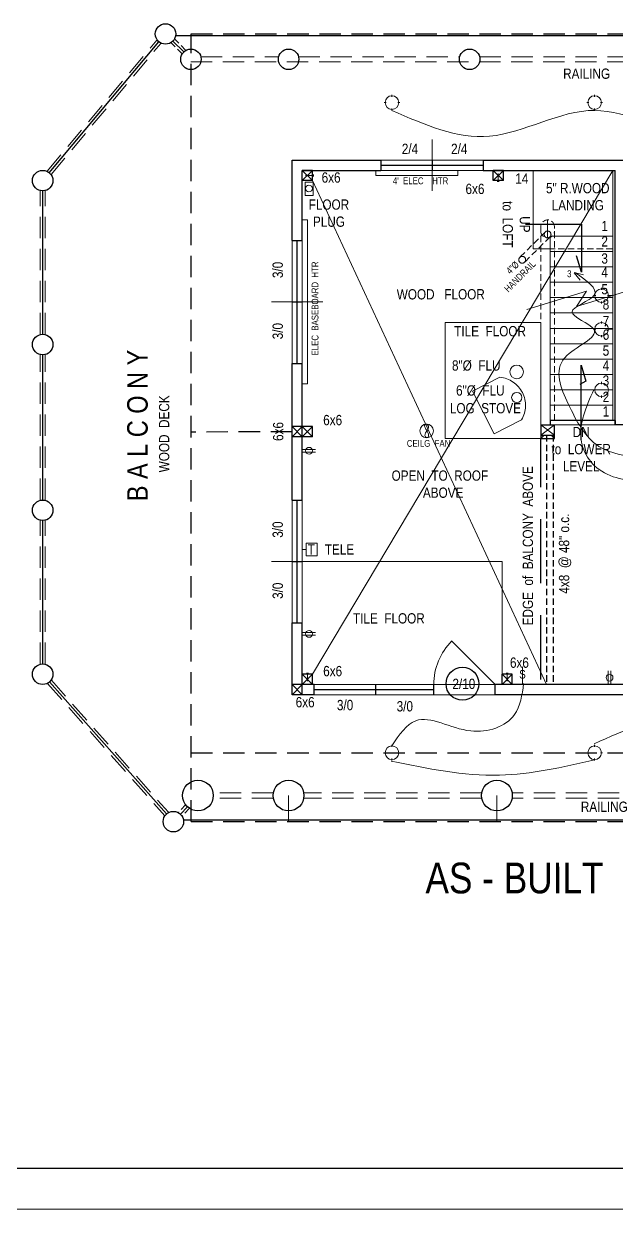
# Model space of a CAD drawing. Header units: inches. Extents: x 3832 to 5979, y 959 to 2015.
# Drawn here: x 4403 to 4750, y 959 to 1653 of the extents above; entities that cross this region are included whole.
import ezdxf

# ---------------------------------------------------------------- set-up
doc = ezdxf.new("R2010")
doc.units = ezdxf.units.IN
doc.header["$MEASUREMENT"] = 0
doc.linetypes.add('DASHDOT2', pattern=[0.5, 0.25, -0.125, 0, -0.125])
doc.linetypes.add('HIDDEN', pattern=[0.375, 0.25, -0.125])
for name, color, linetype, lineweight in [('ELEC', 6, 'Continuous', 30), ('ELEC SYMBOLS', 7, 'Continuous', 20), ('FLOOR BEAMS', 18, 'Continuous', 30), ('FLOORING', 7, 'Continuous', 20), ('HVAC', 1, 'Continuous', 20), ('ROOF', 7, 'HIDDEN', 30), ('ROOF FRAMING', 7, 'Continuous', 20), ('STAIRS', 7, 'Continuous', 20), ('WALL FRAMING', 7, 'Continuous', 30), ('WALLS', 7, 'Continuous', 30), ('WINDOWS', 5, 'Continuous', 30)]:
    doc.layers.add(name, color=color, linetype=linetype, lineweight=lineweight)
for name, color, linetype in [('TEXT', 7, 'Continuous'), ('TEXT80', 7, 'Continuous'), ('TITLE BLOCK', 7, 'Continuous')]:
    doc.layers.add(name, color=color, linetype=linetype)
doc.styles.add('ARCHENT', font='technical.ttf', dxfattribs={"height": 6})

msp = doc.modelspace()

# ---------------------------------------------------------------- linework, layer by layer
at = {"layer": 'ELEC', "lineweight": 20, "ltscale": 15}
for p, q in [((4567.64, 1560.32), (4567.64, 1552.52)), ((4572.36, 1560.32), (4572.36, 1552.52)), ((4573.79, 1403.73), (4566, 1403.73)), ((4573.79, 1402.23), (4566, 1402.23)), ((4573.79, 1296.53), (4566, 1296.53)), ((4573.79, 1295.03), (4566, 1295.03)), ((4745.18, 1266.37), (4745.18, 1274.16)), ((4746.68, 1266.37), (4746.68, 1274.16))]:
    msp.add_line(p, q, dxfattribs=at)
for centre in [(4569.94, 1556.52), (4570, 1402.98), (4570, 1295.78), (4745.93, 1270.16)]:
    msp.add_circle(centre, 2, dxfattribs=at)
at = {"layer": 'ELEC SYMBOLS', "color": 6, "linetype": 'Continuous', "lineweight": 20, "ltscale": 150}
for p, q in [((4618.54, 1611.43), (4618.54, 1610.24)), ((4737.21, 1611.43), (4737.21, 1610.24)), ((4613.95, 1606.84), (4615.14, 1606.84)), ((4618.54, 1603.43), (4618.54, 1602.24)), ((4621.95, 1606.84), (4623.14, 1606.84)), ((4732.61, 1606.84), (4733.8, 1606.84)), ((4737.21, 1603.43), (4737.21, 1602.24)), ((4740.61, 1606.84), (4741.8, 1606.84)), ((4725.2, 1507.28), (4730.75, 1505.97)), ((4725.2, 1507.23), (4728.83, 1502.83)), ((4694.92, 1276.53), (4694.92, 1266.32)), ((4618.54, 1229.58), (4618.54, 1230.77)), ((4737.21, 1229.58), (4737.21, 1230.77)), ((4613.95, 1226.17), (4615.14, 1226.17)), ((4618.54, 1221.58), (4618.54, 1222.77)), ((4621.95, 1226.17), (4623.14, 1226.17)), ((4732.61, 1226.17), (4733.8, 1226.17)), ((4737.21, 1221.58), (4737.21, 1222.77)), ((4740.61, 1226.17), (4741.8, 1226.17))]:
    msp.add_line(p, q, dxfattribs=at)
at = {"layer": 'ELEC SYMBOLS', "color": 6, "linetype": 'Continuous', "lineweight": 9, "ltscale": 150}
for p, q in [((4567.64, 1560.32), (4572.36, 1560.32)), ((4567.64, 1552.52), (4572.36, 1552.52)), ((4737.89, 1493.8), (4736.69, 1493.8)), ((4741.29, 1497.21), (4741.29, 1498.4)), ((4747.77, 1493.8), (4744.69, 1493.8)), ((4741.29, 1489.21), (4741.29, 1490.4)), ((4741.29, 1477.5), (4741.29, 1478.7)), ((4737.89, 1474.1), (4736.69, 1474.1)), ((4747.77, 1474.1), (4744.69, 1474.1)), ((4741.29, 1469.5), (4741.29, 1470.7)), ((4737.89, 1438.66), (4736.69, 1438.66)), ((4741.29, 1442.06), (4741.29, 1443.26)), ((4747.77, 1438.66), (4744.69, 1438.66)), ((4741.29, 1434.06), (4741.29, 1435.26))]:
    msp.add_line(p, q, dxfattribs=at)
at = {"layer": 'ELEC SYMBOLS', "color": 6, "lineweight": 20, "ltscale": 15}
for centre in [(4618.54, 1606.84), (4737.21, 1606.84), (4741.29, 1493.8), (4741.29, 1474.1), (4741.29, 1438.66), (4638.84, 1414.63), (4618.54, 1226.17), (4737.21, 1226.17)]:
    msp.add_circle(centre, 4, dxfattribs=at)
at = {"layer": 'ELEC SYMBOLS', "color": 6, "lineweight": 9, "ltscale": 25}
for points in [[(4974.53, 1611.43), (4912.93, 1593.63), (4855.87, 1602.24), (4795.8, 1589.64), (4737.21, 1602.24), (4675.67, 1587.15), (4618.54, 1602.24)], [(4736.69, 1438.66), (4729.24, 1409.43), (4744.58, 1389.21), (4769.03, 1390.65), (4770.26, 1398.67)], [(4695.65, 1266.68), (4690.28, 1248.5), (4664.63, 1238.96), (4632.42, 1244.92), (4618.4, 1230.32)], [(4736.86, 1231.41), (4790.41, 1248.24), (4854.83, 1231.78)], [(4618.15, 1221.3), (4681.44, 1213.07), (4737.24, 1222.05)]]:
    msp.add_spline(points, degree=3, dxfattribs=at)
at = {"layer": 'ELEC SYMBOLS', "color": 6, "linetype": 'Continuous', "lineweight": 20, "ltscale": 150}
for points in [[(4765.18, 1398.45), (4739.71, 1405.58), (4721.75, 1430.51), (4719.75, 1457.43), (4736.69, 1474.1), (4723.99, 1484.39), (4736.96, 1494.11), (4725.96, 1507.11)], [(4638.75, 1418.63), (4638, 1418.4), (4639.97, 1411.62), (4639.49, 1410.67), (4638.2, 1411.21), (4639.9, 1417.38), (4639.08, 1418.4), (4638.75, 1418.63)]]:
    msp.add_spline(points, degree=3, dxfattribs=at)
at = {"layer": 'FLOOR BEAMS', "linetype": 'HIDDEN', "lineweight": 30, "ltscale": 15}
for p, q in [((4709.02, 1412.16), (4709.02, 1266.16)), ((4713.02, 1412.16), (4713.02, 1266.16))]:
    msp.add_line(p, q, dxfattribs=at)
at = {"layer": 'FLOORING', "color": 7, "linetype": 'HIDDEN', "lineweight": 30, "ltscale": 150}
msp.add_line((4705.67, 1269.16), (4705.67, 1410.16), dxfattribs=at)
at = {"layer": 'FLOORING', "color": 7, "linetype": 'Continuous', "lineweight": 9, "ltscale": 150}
for p in [(4566.02, 1338.16), (4683.02, 1269.16)]:
    msp.add_line(p, (4683.02, 1338.16), dxfattribs=at)
at = {"layer": 'HVAC', "lineweight": 20, "ltscale": 15}
for p, q in [((4609.02, 1567.16), (4609.02, 1564.16)), ((4609.03, 1564.17), (4657.02, 1564.16)), ((4657.02, 1567.16), (4657.02, 1564.16)), ((4566.02, 1538.12), (4569.02, 1538.12)), ((4569.02, 1538.16), (4569.02, 1442.15)), ((4665.71, 1437.9), (4681.76, 1446.05)), ((4566.02, 1442.15), (4569.02, 1442.15)), ((4665.71, 1437.9), (4678.38, 1412.93)), ((4678.38, 1412.93), (4694.43, 1421.08))]:
    msp.add_line(p, q, dxfattribs=at)
for centre, radius in [((4691.57, 1449.15), 4), ((4691.62, 1434.16), 3)]:
    msp.add_circle(centre, radius, dxfattribs=at)
at = {"layer": 'ROOF', "linetype": 'HIDDEN', "ltscale": 50}
for p, q in [((4501.02, 1647.16), (5064.02, 1647.16)), ((4501.02, 1185.85), (4501.02, 1647.16)), ((4501.02, 1226.16), (5064.02, 1226.16)), ((4501.02, 1185.85), (5064.02, 1185.85))]:
    msp.add_line(p, q, dxfattribs=at)
at = {"layer": 'ROOF', "linetype": 'HIDDEN', "lineweight": 20, "ltscale": 50}
for p, q in [((4506.63, 1633.66), (4552.21, 1633.66)), ((4563.83, 1633.66), (4658.21, 1633.66)), ((4669.83, 1633.66), (4780.21, 1633.66)), ((4500.82, 1630.66), (5012.21, 1630.66))]:
    msp.add_line(p, q, dxfattribs=at)
at = {"layer": 'ROOF', "ltscale": 50}
msp.add_line((4560.02, 1414.1), (4501.02, 1413.91), dxfattribs=at)
at = {"layer": 'ROOF FRAMING', "color": 1, "linetype": 'DASHDOT2', "lineweight": 9, "ltscale": 150}
msp.add_line((4709.67, 1527.64), (4709.67, 1538.16), dxfattribs=at)
at = {"layer": 'STAIRS', "color": 1, "linetype": 'Continuous', "lineweight": 9, "ltscale": 150}
for p, q in [((4572.02, 1272.16), (4747.77, 1567.16)), ((4572.02, 1561.16), (4709.02, 1266.16))]:
    msp.add_line(p, q, dxfattribs=at)
at = {"layer": 'STAIRS', "linetype": 'Continuous', "lineweight": 20, "ltscale": 15}
for p, q in [((4701.27, 1567.16), (4701.27, 1521.16)), ((4747.77, 1420.66), (4747.77, 1567.16)), ((4711.27, 1420.66), (4711.27, 1528.66)), ((4711.27, 1521.16), (4701.27, 1521.16))]:
    msp.add_line(p, q, dxfattribs=at)
at = {"layer": 'STAIRS', "linetype": 'HIDDEN', "lineweight": 20, "ltscale": 15}
for p, q in [((4705.67, 1418.16), (4705.67, 1534.16)), ((4713.67, 1420.66), (4713.67, 1534.16)), ((4747.77, 1521.16), (4711.27, 1521.16))]:
    msp.add_line(p, q, dxfattribs=at)
at = {"layer": 'STAIRS', "color": 7, "linetype": 'HIDDEN', "lineweight": 9, "ltscale": 15}
for p, q in [((4708.25, 1531.05), (4693.4, 1516.2)), ((4711.08, 1528.22), (4696.23, 1513.37))]:
    msp.add_line(p, q, dxfattribs=at)
at = {"layer": 'STAIRS', "lineweight": 20, "ltscale": 15}
for p, q in [((4747.77, 1528.66), (4711.27, 1528.66)), ((4747.77, 1519.66), (4711.27, 1519.66)), ((4747.77, 1510.66), (4711.27, 1510.66)), ((4747.77, 1501.66), (4711.27, 1501.66)), ((4697.56, 1485.73), (4732.5, 1496.52)), ((4747.77, 1492.66), (4711.27, 1492.66)), ((4726.55, 1487.39), (4758.63, 1497.29)), ((4732.5, 1496.52), (4726.55, 1487.39)), ((4747.77, 1483.66), (4711.27, 1483.66)), ((4705.67, 1478.16), (4649.67, 1478.16)), ((4649.67, 1478.16), (4649.67, 1410.16)), ((4705.67, 1410.16), (4705.67, 1478.16)), ((4747.77, 1474.66), (4711.27, 1474.66)), ((4747.77, 1465.66), (4711.27, 1465.66)), ((4747.77, 1456.66), (4711.27, 1456.66)), ((4747.77, 1447.66), (4711.27, 1447.66)), ((4747.77, 1438.66), (4711.27, 1438.66)), ((4747.77, 1429.66), (4711.27, 1429.66)), ((4749.27, 1418.16), (4711.27, 1418.17)), ((4649.67, 1410.16), (4705.67, 1410.16))]:
    msp.add_line(p, q, dxfattribs=at)
at = {"layer": 'STAIRS', "linetype": 'Continuous', "lineweight": 30, "ltscale": 15}
for p, q in [((4711.27, 1420.66), (4711.27, 1418.16)), ((4749.27, 1420.66), (4749.27, 1418.16))]:
    msp.add_line(p, q, dxfattribs=at)
at = {"layer": 'STAIRS', "linetype": 'DASHDOT2', "lineweight": 9, "ltscale": 150}
for centre in [(4709.67, 1529.64), (4694.82, 1514.79)]:
    msp.add_circle(centre, 2, dxfattribs=at)
at = {"layer": 'STAIRS', "color": 7, "linetype": 'HIDDEN', "lineweight": 9, "ltscale": 15}
for centre, start, end in [((4709.67, 1534.16), 0, 180), ((4709.67, 1531.64), 180, 0)]:
    msp.add_arc(centre, 4, start, end, dxfattribs=at)
at = {"layer": 'STAIRS', "color": 1, "linetype": 'DASHDOT2', "lineweight": 9, "ltscale": 150}
msp.add_arc((4680.07, 1429.49), 16.64, 329.63914, 84.16868, dxfattribs=at)
at = {"layer": 'TEXT', "linetype": 'Continuous', "ltscale": 15}
for p, q in [((4696.78, 1535.6), (4729.52, 1535.6)), ((4729.52, 1535.6), (4729.52, 1507.58)), ((4729.52, 1507.58), (4726.66, 1517.05)), ((4729.24, 1409.43), (4729.24, 1453.14)), ((4729.24, 1453.14), (4732.1, 1443.67))]:
    msp.add_line(p, q, dxfattribs=at)
at = {"layer": 'TEXT', "ltscale": 15}
msp.add_line((4732.1, 1443.67), (4728.45, 1441.73), dxfattribs=at)
at = {"layer": 'TEXT', "linetype": 'Continuous', "ltscale": 15}
msp.add_circle((4659.83, 1266.59), 9.63, dxfattribs=at)
at = {"layer": 'TITLE BLOCK', "color": 7, "linetype": 'Continuous', "lineweight": 30, "ltscale": 0.5}
msp.add_line((4104.8, 982.91), (5664.77, 982.91), dxfattribs=at)
at = {"layer": 'TITLE BLOCK', "color": 7, "linetype": 'Continuous', "lineweight": 0, "ltscale": 0.5}
msp.add_line((4056.8, 958.91), (5688.77, 958.91), dxfattribs=at)
at = {"layer": 'WALL FRAMING', "linetype": 'Continuous', "ltscale": 50}
for p, q in [((4491.97, 1646.16), (5034.02, 1646.16)), ((4417.87, 1565.76), (4482.07, 1642.45)), ((4414.02, 1471.16), (4414.02, 1555.16)), ((4414.02, 1374.16), (4414.02, 1459.16)), ((4414.02, 1278.16), (4414.02, 1362.16)), ((4418, 1267.67), (4486.57, 1190.34)), ((4496.47, 1186.85), (5034.02, 1186.85))]:
    msp.add_line(p, q, dxfattribs=at)
at = {"layer": 'WALL FRAMING', "linetype": 'HIDDEN', "lineweight": 20, "ltscale": 50}
for p, q in [((4416.72, 1566.72), (4480.92, 1643.41)), ((4419.02, 1564.79), (4483.22, 1641.48)), ((4412.52, 1471.16), (4412.52, 1555.16)), ((4415.52, 1471.16), (4415.52, 1555.16)), ((4412.52, 1374.16), (4412.52, 1459.16)), ((4415.52, 1374.16), (4415.52, 1459.16)), ((4412.52, 1278.16), (4412.52, 1362.16)), ((4415.52, 1278.16), (4415.52, 1362.16)), ((4416.88, 1266.67), (4485.45, 1189.35)), ((4419.12, 1268.66), (4487.69, 1191.34)), ((4549.02, 1202.66), (4513.93, 1202.66)), ((4671.02, 1202.66), (4567.02, 1202.66)), ((4789.02, 1202.66), (4689.02, 1202.66)), ((4549.02, 1199.66), (4513.93, 1199.66)), ((4671.02, 1199.66), (4567.02, 1199.66)), ((4789.02, 1199.66), (4689.02, 1199.66))]:
    msp.add_line(p, q, dxfattribs=at)
at = {"layer": 'WALL FRAMING', "linetype": 'HIDDEN', "lineweight": 9, "ltscale": 15}
for p, q in [((4495.62, 1635.44), (4489.25, 1641.8)), ((4497.74, 1637.56), (4491.37, 1643.92))]:
    msp.add_line(p, q, dxfattribs=at)
at = {"layer": 'WALL FRAMING', "linetype": 'HIDDEN', "ltscale": 50}
msp.add_line((4496.68, 1636.5), (4490.31, 1642.86), dxfattribs=at)
at = {"layer": 'WALL FRAMING', "ltscale": 15}
for p, q in [((4560.02, 1573.16), (4612.02, 1573.16)), ((4560.02, 1526.16), (4560.02, 1573.16)), ((4612.02, 1573.16), (4612.02, 1567.16)), ((4642.02, 1573.16), (4642.02, 1567.16)), ((4672.02, 1573.16), (4672.02, 1567.16)), ((4672.02, 1573.16), (4812.28, 1573.15)), ((4566.02, 1567.16), (4612.02, 1567.16)), ((4566.02, 1526.16), (4566.02, 1567.16)), ((4566.02, 1561.16), (4566.02, 1567.16)), ((4572.02, 1567.16), (4566.02, 1567.16)), ((4572.02, 1561.16), (4572.02, 1567.16)), ((4672.02, 1567.16), (4749.27, 1567.16)), ((4677.77, 1561.16), (4677.77, 1567.16)), ((4683.77, 1567.16), (4677.77, 1567.16)), ((4683.77, 1561.16), (4683.77, 1567.16)), ((4572.02, 1561.16), (4566.02, 1561.16)), ((4683.77, 1561.16), (4677.77, 1561.16)), ((4560.02, 1526.16), (4566.02, 1526.16)), ((4560.02, 1490.16), (4566.02, 1490.16)), ((4560.02, 1454.16), (4566.02, 1454.16)), ((4560.02, 1374.16), (4560.02, 1454.16)), ((4566.02, 1417.1), (4566.02, 1454.16)), ((4501.02, 1411.1), (4501.02, 1417.1)), ((4560.02, 1411.1), (4560.02, 1417.1)), ((4566.02, 1417.1), (4560.02, 1417.1)), ((4566.02, 1374.16), (4566.02, 1417.1)), ((4572.02, 1417.1), (4566.02, 1417.1)), ((4566.02, 1411.1), (4566.02, 1417.1)), ((4566.02, 1411.1), (4566.02, 1417.1)), ((4566.02, 1411.1), (4566.02, 1417.1)), ((4572.02, 1411.1), (4572.02, 1417.1)), ((4705.67, 1418.16), (4705.67, 1412.16)), ((4705.67, 1418.16), (4713.67, 1418.16)), ((4749.27, 1420.66), (4711.27, 1420.66)), ((4806.02, 1418.16), (4749.27, 1418.16)), ((4566.02, 1411.1), (4560.02, 1411.1)), ((4572.02, 1411.1), (4566.02, 1411.1)), ((4705.67, 1412.16), (4713.67, 1412.16)), ((4705.67, 1412.16), (4705.67, 1410.16)), ((4705.67, 1410.16), (4713.67, 1410.16)), ((4560.02, 1374.16), (4566.02, 1374.16)), ((4560.02, 1338.16), (4566.02, 1338.16)), ((4560.02, 1302.16), (4566.02, 1302.16)), ((4560.02, 1260.16), (4560.02, 1302.16)), ((4566.02, 1266.16), (4566.02, 1302.16)), ((4566.02, 1266.16), (4566.02, 1272.16)), ((4572.02, 1272.16), (4566.02, 1272.16)), ((4572.02, 1266.16), (4572.02, 1272.16)), ((4683.02, 1266.16), (4683.02, 1272.16)), ((4689.02, 1272.16), (4683.02, 1272.16)), ((4689.02, 1266.16), (4689.02, 1272.16)), ((4560.02, 1260.16), (4560.02, 1266.16)), ((4566.02, 1266.16), (4560.02, 1266.16)), ((4573.02, 1266.16), (4566.02, 1266.16)), ((4572.02, 1266.16), (4566.02, 1266.16)), ((4566.02, 1260.16), (4566.02, 1266.16)), ((4573.02, 1260.16), (4573.02, 1266.16)), ((4609.02, 1260.16), (4609.02, 1266.16)), ((4643.02, 1260.16), (4643.02, 1266.16)), ((4679.02, 1260.16), (4679.02, 1266.16)), ((4810.02, 1266.16), (4679.02, 1266.16)), ((4689.02, 1266.16), (4683.02, 1266.16)), ((4573.02, 1260.16), (4560.02, 1260.16)), ((4567.02, 1260.16), (4560.02, 1260.16)), ((4566.02, 1260.16), (4560.02, 1260.16)), ((4810.02, 1260.16), (4679.02, 1260.16))]:
    msp.add_line(p, q, dxfattribs=at)
at = {"layer": 'WALL FRAMING', "lineweight": 9, "ltscale": 15}
for p, q in [((4612.02, 1573.16), (4672.02, 1573.16)), ((4612.02, 1567.16), (4672.02, 1567.16)), ((4679.02, 1266.16), (4573.02, 1266.16)), ((4679.02, 1260.16), (4573.02, 1260.16))]:
    msp.add_line(p, q, dxfattribs=at)
at = {"layer": 'WALL FRAMING', "color": 7, "linetype": 'Continuous', "lineweight": 9, "ltscale": 150}
for p, q in [((4567.91, 1564.18), (4572.6, 1564.18)), ((4572.6, 1564.77), (4572.6, 1564.18)), ((4572.6, 1564.18), (4572.6, 1563.59)), ((4680.77, 1565.27), (4680.77, 1560.57)), ((4680.77, 1560.57), (4680.18, 1560.57)), ((4681.36, 1560.57), (4680.77, 1560.57)), ((4574.71, 1348.84), (4568.39, 1348.8)), ((4568.39, 1348.8), (4568.39, 1341.57)), ((4574.71, 1341.57), (4574.71, 1348.84)), ((4568.39, 1345.19), (4566.37, 1345.12)), ((4568.39, 1341.57), (4574.71, 1341.57)), ((4568.43, 1272.74), (4569.02, 1272.74)), ((4569.02, 1268.05), (4569.02, 1272.74)), ((4569.02, 1272.74), (4569.61, 1272.74)), ((4685.43, 1272.74), (4686.02, 1272.74)), ((4686.02, 1268.05), (4686.02, 1272.74)), ((4686.02, 1272.74), (4686.61, 1272.74))]:
    msp.add_line(p, q, dxfattribs=at)
at = {"layer": 'WALL FRAMING', "color": 1, "lineweight": 9, "ltscale": 15}
for p, q in [((4558.02, 1201.16), (4558.02, 1186.16)), ((4680.02, 1201.16), (4680.02, 1186.16))]:
    msp.add_line(p, q, dxfattribs=at)
at = {"layer": 'WALL FRAMING', "linetype": 'HIDDEN', "lineweight": 20, "ltscale": 15}
for p, q in [((4497.68, 1195.63), (4493.57, 1191.25)), ((4499.86, 1193.57), (4495.75, 1189.2))]:
    msp.add_line(p, q, dxfattribs=at)
at = {"layer": 'WALL FRAMING', "linetype": 'Continuous', "ltscale": 150}
msp.add_line((4498.77, 1194.6), (4494.66, 1190.23), dxfattribs=at)
at = {"layer": 'WALL FRAMING', "ltscale": 15}
for centre, radius in [((4485.97, 1647.01), 6), ((4500.82, 1632.16), 6), ((4558.02, 1632.16), 6), ((4664.02, 1632.16), 6), ((4414.02, 1561.16), 6), ((4414.02, 1465.16), 6), ((4414.02, 1368.16), 6), ((4414.02, 1272.16), 6), ((4504.93, 1201.16), 9), ((4504.93, 1201.16), 9), ((4558.02, 1201.16), 9), ((4680.02, 1201.16), 9), ((4490.55, 1185.85), 6)]:
    msp.add_circle(centre, radius, dxfattribs=at)
at = {"layer": 'WALLS', "lineweight": 9, "ltscale": 15}
for p, q in [((4642.02, 1555.16), (4642.02, 1585.16)), ((4560.02, 1526.16), (4560.02, 1454.16)), ((4566.02, 1526.16), (4566.02, 1454.16)), ((4548.02, 1490.16), (4560.02, 1490.16)), ((4566.02, 1490.16), (4578.02, 1490.16)), ((4705.67, 1412.16), (4713.67, 1418.16)), ((4705.67, 1418.16), (4713.67, 1412.16)), ((4705.67, 1410.16), (4707.66, 1412.16)), ((4711.67, 1412.16), (4713.67, 1410.16)), ((4560.02, 1374.16), (4560.02, 1302.16)), ((4566.02, 1374.16), (4566.02, 1302.16)), ((4548.02, 1338.16), (4560.02, 1338.16)), ((4566.02, 1338.16), (4578.02, 1338.16))]:
    msp.add_line(p, q, dxfattribs=at)
at = {"layer": 'WALLS', "linetype": 'Continuous', "lineweight": 9, "ltscale": 15}
for p, q in [((4566.02, 1567.16), (4572.02, 1561.16)), ((4566.02, 1561.16), (4572.02, 1567.16)), ((4677.77, 1567.16), (4683.77, 1561.16)), ((4677.77, 1561.16), (4683.77, 1567.16)), ((4560.02, 1417.1), (4566.02, 1411.1)), ((4560.02, 1411.1), (4566.02, 1417.1)), ((4566.02, 1417.1), (4572.02, 1411.1)), ((4566.02, 1411.1), (4572.02, 1417.1)), ((4566.02, 1272.16), (4572.02, 1266.16)), ((4566.02, 1266.16), (4572.02, 1272.16)), ((4683.02, 1272.16), (4689.02, 1266.16)), ((4683.02, 1266.16), (4689.02, 1272.16)), ((4560.02, 1266.16), (4566.02, 1260.16)), ((4560.02, 1260.16), (4566.02, 1266.16))]:
    msp.add_line(p, q, dxfattribs=at)
at = {"layer": 'WALLS', "ltscale": 20}
msp.add_line((4749.27, 1418.16), (4749.27, 1567.16), dxfattribs=at)
at = {"layer": 'WALLS', "ltscale": 15}
for p, q in [((4713.67, 1412.16), (4713.67, 1418.16)), ((4713.67, 1410.16), (4713.67, 1412.16))]:
    msp.add_line(p, q, dxfattribs=at)
at = {"layer": 'WINDOWS', "ltscale": 15}
for p, q in [((4612.02, 1570.16), (4642.02, 1570.16)), ((4642.02, 1570.16), (4672.02, 1570.16)), ((4563.02, 1490.16), (4563.02, 1526.16)), ((4563.02, 1454.16), (4563.02, 1490.16)), ((4563.02, 1338.16), (4563.02, 1374.16)), ((4563.02, 1302.16), (4563.02, 1338.16)), ((4653.56, 1291.61), (4679.02, 1266.16)), ((4573.02, 1263.16), (4643.02, 1263.16))]:
    msp.add_line(p, q, dxfattribs=at)
at = {"layer": 'WINDOWS', "color": 7, "linetype": 'Continuous', "lineweight": 9, "ltscale": 150}
msp.add_arc((4679.02, 1266.16), 36, 135, 180, dxfattribs=at)

# ---------------------------------------------------------------- texts
at = {"layer": 'TEXT80', "attachment_point": 5, "style": 'ARCHENT'}
for s, insert, char_height, width, rotation in [('{\\C7;RAILING}', (4732.52, 1623.7), 6, 360.0625, 0.03277), ('{\\C7;2/4}', (4629.09, 1579.71), 6, 360.0625, 0.03277), ('{\\C7;2/4}', (4657.94, 1579.71), 6, 360.0625, 0.03277), ('{\\C7;6x6}', (4582.9, 1562.92), 6, 360.0625, 0.03277), ('{\\C7;14}', (4694.54, 1562.32), 6, 360.0625, 0.03277), ('{\\C7;6x6}', (4667.14, 1556.25), 6, 360.0625, 0.03277), ('{\\C7;5" R.WOOD\\PLANDING}', (4727.34, 1551.71), 6, 360.0625, 0.03277), ('{\\C7;FLOOR\\PPLUG}', (4581.63, 1542.08), 6, 360.0625, 0.03277), ('{\\C7;UP\\Pto  LOFT}', (4691.31, 1535.52), 6, 360.0625, 270.03277), ('{\\C7; 1}', (4742.13, 1534.56), 6, 360.0625, 0.03277), ('{\\C7; 2}', (4742.13, 1525.56), 6, 360.0625, 0.03277), ('{\\C7;3/0}', (4551.68, 1508.85), 6, 360.0625, 90.03277), ('{\\C7; ELEC  BASEBOARD  HTR}', (4573.51, 1485.66), 4, 360.0625, 90.03277), ('{\\C7; 3}', (4742.13, 1515.54), 6, 360.0625, 0.03277), ('{\\C7; 4}', (4742.13, 1507.56), 6, 360.0625, 0.03277), ('{\\C7; 5}', (4742.13, 1497.54), 6, 360.0625, 0.03277), ('{\\C7;WOOD   FLOOR}', (4647.12, 1494.56), 6, 360.0625, 0.03277), ('{\\C7;8}', (4743.83, 1488.63), 6, 360.0625, 0.03277), ('{\\C7;7}', (4743.83, 1478.91), 6, 360.0625, 0.03277), ('{\\C7;3/0}', (4551.68, 1473.03), 6, 360.0625, 90.03277), ('{\\C7;TILE  FLOOR}', (4676, 1472.96), 6, 360.0625, 0.03277), ('{\\C7;6}', (4743.83, 1470.93), 6, 360.0625, 0.03277), ('{\\C7;5}', (4743.83, 1461.59), 6, 360.0625, 0.03277), ('{\\C7;B A L C O N Y}', (4469.6, 1417.79), 12, 360.0625, 90.03277), ('{\\C7;8"%%C  FLU}', (4667.89, 1452.82), 6, 360.0625, 0.03277), ('{\\C7;4}', (4743.83, 1452.92), 6, 360.0625, 0.03277), ('{\\C7;3}', (4743.83, 1444.04), 6, 360.0625, 0.03277), ('{\\C7;6"%%C  FLU}', (4670.28, 1438.19), 6, 360.0625, 0.03277), ('{\\C7;2}', (4743.83, 1434.53), 6, 360.0625, 0.03277), ('{\\C7;WOOD  DECK}', (4485.18, 1412.9), 6, 360.0625, 90.03277), ('{\\C7;LOG  STOVE}', (4673.27, 1427.87), 6, 360.0625, 0.03277), ('{\\C7;6x6}', (4583.81, 1420.92), 6, 360.0625, 0.03277), ('{\\C7;1}', (4743.83, 1426.03), 6, 360.0625, 0.03277), ('{\\C7;6x6}', (4551.94, 1414.28), 6, 360.0625, 90.03277), ('{\\C7;DN\\Pto  LOWER \\PLEVEL}', (4729.32, 1403.96), 6, 360.0625, 0.03277), ('{\\C7;CEILG  FAN}', (4639.97, 1407.3), 4, 360.0625, 0.03277), ('{\\C7;OPEN  TO  ROOF\\P  ABOVE }', (4646.59, 1383.41), 6, 360.0625, 0.03277), ('{\\C7;EDGE  of  BALCONY  ABOVE}', (4698.15, 1347.38), 6, 360.0625, 90.03277), ('{\\C7;3/0}', (4551.68, 1356.85), 6, 360.0625, 90.03277), ('{\\C7;4x8  @ 48" o.c.}', (4719.91, 1342.77), 6, 360.0625, 90.03277), ('{\\C7;T}', (4571.25, 1345.24), 6, 360.0625, 0.03277), ('{\\C7;TELE}', (4587.81, 1345.19), 6, 360.0625, 0.03277), ('{\\C7;3/0}', (4551.68, 1321.03), 6, 360.0625, 90.03277), ('{\\C7;TILE  FLOOR}', (4616.72, 1304.82), 6, 360.0625, 0.03277), ('{\\C7;6x6}', (4693.16, 1278.9), 6, 360.0625, 0.03277), ('{\\C7;6x6}', (4583.81, 1273.96), 6, 360.0625, 0.03277), ('{\\C7;2/10}', (4660.64, 1266.49), 6, 360.0625, 0.03277), ('{\\C7;6x6}', (4567.7, 1255.75), 6, 360.0625, 0.03277), ('{\\C7;3/0}', (4591.08, 1254.07), 6, 360.0625, 0.03277), ('{\\C7;3/0}', (4626.07, 1253.35), 6, 360.0625, 0.03277), ('{\\C7;RAILING}', (4742.88, 1194.54), 6, 360.0625, 0.03277), ('{\\C7;AS - BUILT   M A I N   FLOOR    P L A N}', (4824.36, 1152.83), 18, 401.336, 0.03277)]:
    msp.add_mtext(s, dxfattribs=dict(at, insert=insert, char_height=char_height, width=width, rotation=rotation))
at = {"layer": 'TEXT80', "color": 1, "insert": (4635.29, 1561.01), "char_height": 4, "width": 360.0625, "attachment_point": 5, "rotation": 0.03277, "style": 'ARCHENT'}
msp.add_mtext("{\\C7;4'  ELEC    HTR}", dxfattribs=at)
at = {"layer": 'TEXT80', "color": 6, "width": 360.0625, "attachment_point": 5, "style": 'ARCHENT'}
for s, insert, char_height, rotation in [('{\\C7; 4"%%C\\PHANDRAIL }', (4691.05, 1507.43), 4, 45.03277), ('3', (4722.38, 1506.57), 4, 0.03277), ('{\\C7; }S', (4694.17, 1272.09), 5, 0.03277)]:
    msp.add_mtext(s, dxfattribs=dict(at, insert=insert, char_height=char_height, rotation=rotation))

doc.saveas('drawing.dxf')
